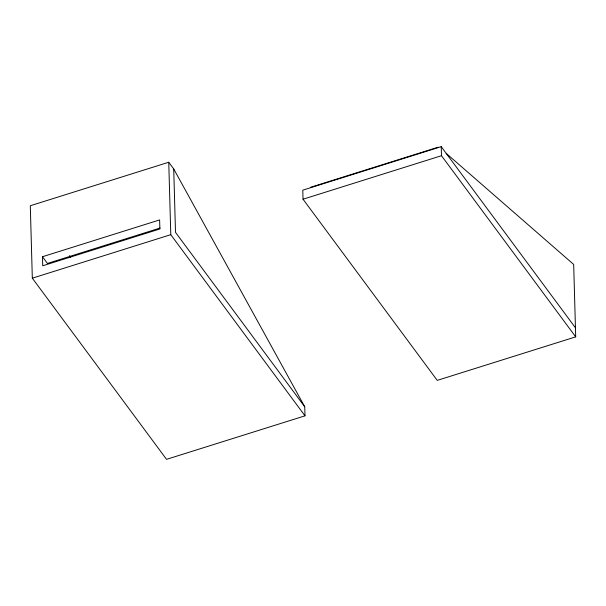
<?xml version="1.0" encoding="UTF-8"?>
<svg xmlns="http://www.w3.org/2000/svg" width="606" height="606" viewBox="0 0 606 606"><rect width="100%" height="100%" fill="white"/><g stroke="black" fill="none" stroke-linecap="round" stroke-linejoin="round"><path stroke-width="0.91" d="M168.756 162.241L30.3 205.745L32.323 278.184L166.536 459.34L304.992 415.837L304.742 406.785L173.725 168.953L168.756 162.241L170.778 234.681L304.992 415.837M42.465 256.732L159.62 219.917L159.878 228.97L42.723 265.784L42.465 256.732L47.442 263.436L160.09 228.038M310.461 187.315L438.267 147.16M575.45 327.816L441.236 146.66L302.78 190.163L303.03 199.215L437.244 380.379L575.7 336.868L573.677 264.436L446.205 153.371M32.323 278.184L170.778 234.681M303.03 199.215L441.486 155.712L575.7 336.868M304.742 406.785L175.498 232.333L173.725 168.953M69.516 255.671L70.44 257.323M441.236 146.66L441.486 155.712"/></g></svg>
